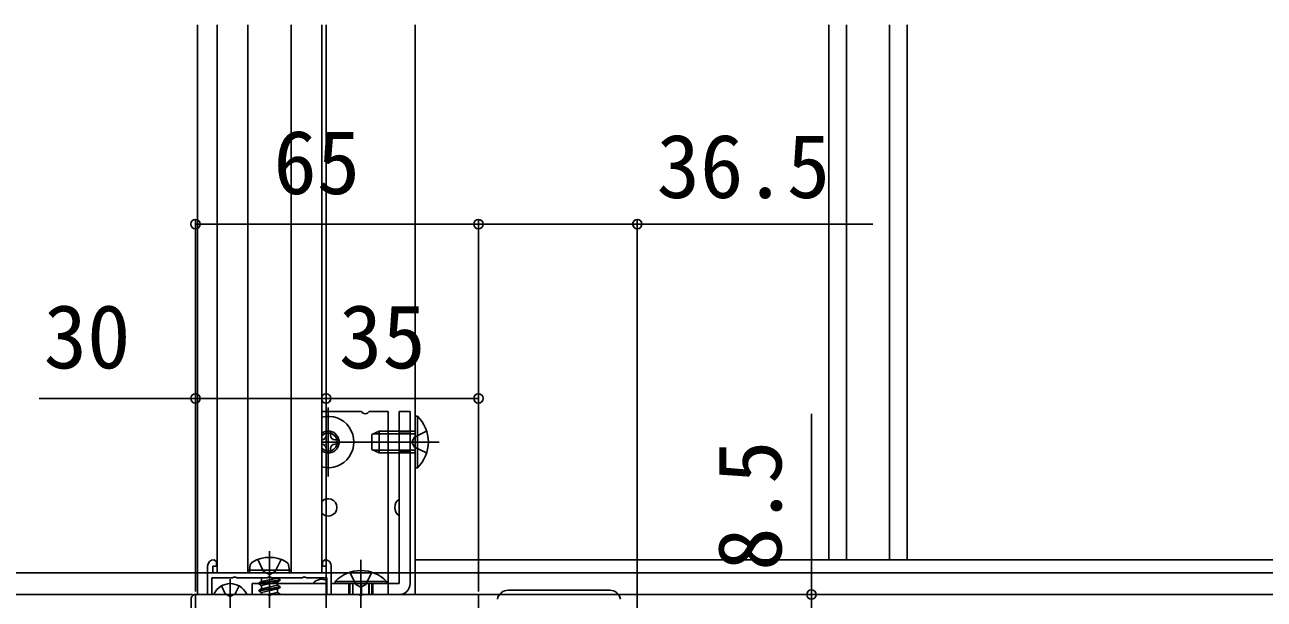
# Model space of a CAD drawing. Units: millimetres, scale not verified. Extents: x -875 to 875, y -1304 to 1296.
# Drawn here: x -692.2 to -407.5, y -814.9 to -683.1 of the extents above; entities that cross this region are included whole.
import ezdxf
from ezdxf.enums import TextEntityAlignment as Align

# ---------------------------------------------------------------- set-up
doc = ezdxf.new("R2010")
doc.units = ezdxf.units.MM
doc.header["$LTSCALE"] = 8
for name, color, linetype in [('0-3_YKK_11', 7, 'Continuous'), ('0-4_YKK_12', 2, 'Continuous'), ('0-5_YKK_13', 4, 'Continuous'), ('0-6_YKK_D', 6, 'Continuous')]:
    doc.layers.add(name, color=color, linetype=linetype)
doc.styles.add('ＭＳ ゴシック', font='')
doc.styles.get('ＭＳ ゴシック').set_extended_font_data('MS Gothic')

msp = doc.modelspace()

# ---------------------------------------------------------------- linework, layer by layer
at = {"layer": '0-3_YKK_11'}
for points in [[(-621.827, -807.322), (-621.827, -813.822), (-622.827, -813.822), (-622.827, -810.022), (-627.507, -810.022), (-627.767, -809.872), (-628.287, -809.872), (-628.547, -810.022), (-635.507, -810.022), (-635.767, -809.872), (-636.027, -809.722), (-636.287, -809.872), (-636.547, -810.022), (-643.507, -810.022), (-643.767, -809.872), (-644.287, -809.872), (-644.547, -810.022), (-649.227, -810.022), (-649.227, -813.822), (-650.227, -813.822), (-650.227, -807.322)], [(-649.027, -808.822), (-636.027, -808.822), (-623.027, -808.822), (-623.027, -807.322), (-623.827, -807.322), (-623.827, -806.322), (-623.327, -805.822)], [(-648.727, -805.822), (-648.227, -806.322), (-648.227, -807.322), (-649.027, -807.322), (-649.027, -808.822)], [(-588.028, -818.122), (-588.028, -813.822), (-614.57, -813.822), (-614.753, -813.942), (-615.303, -813.942), (-615.486, -813.822), (-635.57, -813.822), (-635.753, -813.942), (-636.303, -813.942), (-636.486, -813.822), (-644.57, -813.822), (-644.753, -813.942), (-645.303, -813.942), (-645.486, -813.822), (-653.028, -813.822), (-653.028, -816.822), (-652.728, -817.122)]]:
    msp.add_lwpolyline(points, dxfattribs=at)
for centre, start, end in [((-648.727, -807.322), 90.00001, 179.99999), ((-623.327, -807.322), 0.00001, 89.99999)]:
    msp.add_arc(centre, 1.5, start, end, dxfattribs=at)
at = {"layer": '0-4_YKK_12'}
for p, q in [((-648.027, -808.822), (-648.027, -683.08)), ((-641.028, -808.822), (-641.028, -683.08)), ((-631.027, -808.822), (-631.027, -683.08)), ((-624.027, -808.822), (-624.027, -683.08)), ((-623.028, -683.08), (-623.028, -805.852)), ((-623.027, -683.08), (-623.027, -805.852)), ((-602.527, -683.08), (-602.527, -813.822)), ((-507.528, -683.08), (-507.528, -805.822)), ((-503.471, -683.08), (-503.471, -805.822)), ((-493.585, -683.08), (-493.585, -805.822)), ((-489.528, -683.08), (-489.528, -805.822)), ((-622.527, -770.922), (-622.527, -786.722)), ((-597.027, -778.822), (-615.027, -778.822)), ((-623.027, -787.572), (-623.027, -796.072)), ((-636.027, -803.878), (-636.027, -824.951)), ((-623.028, -807.598), (-623.028, -1122.213)), ((-615.027, -805.822), (-615.027, -823.822)), ((-602.527, -805.822), (-45.528, -805.822)), ((807.193, -808.822), (-853.439, -808.822)), ((-648.027, -808.822), (-624.027, -808.822)), ((-645.028, -810.322), (-645.028, -824.475)), ((-623.027, -810.039), (-623.027, -1122.213)), ((-592.528, -813.822), (-583.196, -813.822)), ((-592.228, -813.822), (-583.196, -813.822)), ((-555.86, -813.822), (28.972, -813.822)), ((-555.86, -813.822), (28.972, -813.822))]:
    msp.add_line(p, q, dxfattribs=at)
msp.add_lwpolyline([(-602.527, -813.822), (-652.527, -813.822), (-652.527, -683.08)], dxfattribs=at)
at = {"layer": '0-5_YKK_13'}
for p, q in [((-624.027, -771.822), (-614.893, -771.822)), ((-613.161, -771.822), (-608.727, -771.822)), ((-608.727, -771.822), (-608.727, -811.322)), ((-603.727, -811.322), (-603.727, -771.822)), ((-602.018, -772.922), (-602.527, -772.922)), ((-602.527, -772.922), (-602.527, -784.722)), ((-612.527, -777.122), (-610.827, -776.322)), ((-612.527, -777.122), (-612.527, -780.522)), ((-602.527, -776.976), (-612.217, -776.976)), ((-603.727, -776.322), (-606.227, -776.322)), ((-603.727, -776.755), (-606.227, -776.755)), ((-624.027, -778.822), (-614.627, -778.822)), ((-621.027, -778.322), (-620.027, -778.322)), ((-612.527, -780.522), (-610.827, -781.322)), ((-602.527, -780.667), (-612.217, -780.667)), ((-602.527, -781.322), (-610.827, -781.322)), ((-603.727, -780.889), (-606.227, -780.889)), ((-603.727, -781.322), (-606.227, -781.322)), ((-640.631, -808.233), (-640.429, -807.086)), ((-631.422, -808.233), (-640.631, -808.233)), ((-640.631, -808.233), (-640.527, -808.822)), ((-631.422, -808.233), (-631.625, -807.086)), ((-631.422, -808.233), (-631.526, -808.822)), ((-631.526, -808.822), (-640.527, -808.822)), ((-640.027, -813.822), (-640.027, -811.322)), ((-640.027, -811.322), (-622.827, -811.322)), ((-638.499, -811.235), (-633.555, -810.411)), ((-633.555, -810.529), (-638.499, -811.352)), ((-638.499, -811.235), (-637.851, -810.861)), ((-638.499, -811.235), (-638.499, -811.352)), ((-638.499, -811.352), (-637.851, -811.726)), ((-637.949, -810.022), (-637.851, -810.078)), ((-637.851, -810.078), (-637.664, -810.022)), ((-634.202, -810.037), (-637.851, -810.861)), ((-637.851, -810.078), (-637.851, -810.861)), ((-634.202, -810.902), (-637.851, -811.726)), ((-634.202, -810.022), (-634.202, -810.037)), ((-633.555, -810.411), (-634.202, -810.037)), ((-633.555, -810.529), (-634.202, -810.902)), ((-634.202, -810.902), (-634.202, -811.685)), ((-633.555, -810.411), (-633.555, -810.529)), ((-621.827, -811.322), (-606.227, -811.322)), ((-620.927, -810.813), (-620.927, -811.322)), ((-620.927, -811.322), (-609.127, -811.322)), ((-617.777, -811.322), (-617.777, -813.822)), ((-617.527, -811.322), (-617.527, -813.822)), ((-616.873, -811.322), (-616.873, -813.822)), ((-614.893, -811.322), (-614.893, -813.822)), ((-613.181, -811.322), (-613.181, -813.822)), ((-613.161, -811.322), (-613.161, -813.822)), ((-612.527, -811.322), (-612.527, -813.822)), ((-612.277, -811.322), (-612.277, -813.822)), ((-608.727, -811.322), (-608.727, -813.822)), ((-593.028, -813.822), (-653.026, -813.822)), ((-641.432, -813.822), (-648.623, -813.822)), ((-647.078, -811.856), (-646.173, -813.671)), ((-645.028, -814.28), (-646.173, -813.671)), ((-645.028, -814.28), (-643.883, -813.671)), ((-642.978, -811.856), (-643.883, -813.671)), ((-640.027, -813.822), (-606.227, -813.822)), ((-638.499, -812.883), (-633.555, -812.059)), ((-633.555, -812.176), (-638.499, -813)), ((-638.499, -812.883), (-637.851, -812.509)), ((-638.499, -812.883), (-638.499, -813)), ((-638.499, -813), (-637.851, -813.374)), ((-634.202, -811.685), (-637.851, -812.509)), ((-637.851, -811.726), (-637.851, -812.509)), ((-637.851, -813.374), (-637.851, -813.822)), ((-634.202, -813.333), (-636.418, -813.833)), ((-636.044, -814.121), (-635.914, -814.1)), ((-634.246, -813.822), (-633.555, -813.707)), ((-633.555, -812.059), (-634.202, -811.685)), ((-634.202, -812.55), (-634.202, -813.333)), ((-633.555, -813.707), (-634.202, -813.333)), ((-633.555, -812.059), (-633.555, -812.176)), ((-633.555, -813.707), (-633.555, -813.824)), ((-581.196, -812.822), (-557.86, -812.822)), ((-654.028, -814.822), (-654.028, -978.824))]:
    msp.add_line(p, q, dxfattribs=at)
for points in [[(-603.727, -771.822), (-606.227, -771.822), (-606.227, -811.322)], [(-602.018, -772.922), (-602.018, -784.722), (-602.527, -784.722)], [(-623.027, -777.322), (-623.027, -776.322), (-622.027, -776.322), (-622.027, -777.322)], [(-602.527, -776.322), (-610.827, -776.322), (-610.827, -781.322)], [(-599.916, -776.322), (-602.694, -777.677), (-603.303, -778.822)], [(-620.027, -778.322), (-620.027, -779.322), (-621.027, -779.322)], [(-599.916, -781.322), (-602.694, -779.967), (-603.303, -778.822)], [(-622.027, -780.322), (-622.027, -781.322), (-623.027, -781.322), (-623.027, -780.322)], [(-638.734, -805.786), (-637.375, -808.512), (-636.027, -809.229)], [(-633.32, -805.786), (-634.679, -808.512), (-636.027, -809.229)], [(-620.927, -810.813), (-609.127, -810.813), (-609.127, -811.322)], [(-617.527, -808.711), (-616.172, -811.489), (-615.027, -812.098)], [(-612.527, -808.711), (-613.882, -811.489), (-615.027, -812.098)], [(-633.555, -812.176), (-634.202, -812.55), (-637.851, -813.374)]]:
    msp.add_lwpolyline(points, dxfattribs=at)
for centre, radius, start, end in [((-622.527, -778.822), 5.9, 255.27147, 104.72853), ((-614.027, -771.322), 1, 210, 330), ((-607.759, -778.822), 8.232, 314.2189, 45.7811), ((-622.527, -778.822), 2.5, 233.12971, 126.87029), ((-622.527, -778.822), 2.067, 223.47322, 136.52678), ((-624.027, -777.322), 1, 270, 0), ((-624.027, -780.322), 1, 0, 90), ((-621.027, -777.322), 1, 180, 270), ((-621.027, -780.322), 1, 90, 180), ((-622.527, -793.822), 2, 221.40903, 138.59097), ((-604.727, -793.822), 2.5, 126.8699, 233.1301), ((-636.027, -812.941), 7.651, 59.36409, 120.63591), ((-639.386, -807.27), 1.059, 120.63591, 170), ((-632.668, -807.27), 1.059, 10, 59.36409), ((-615.027, -816.554), 8.232, 44.2189, 135.7811), ((-645.028, -815.522), 4.2, 27.28096, 152.71904), ((-624.027, -812.822), 2.5, 61.31504, 143.1301), ((-606.227, -811.322), 2.5, 270, 0), ((-648.623, -813.667), 0.154, 152.71904, 270), ((-641.432, -813.667), 0.154, 270, 27.28096), ((-581.196, -815.322), 2.5, 90, 170), ((-557.86, -815.322), 2.5, 10, 90)]:
    msp.add_arc(centre, radius, start, end, dxfattribs=at)
msp.add_ellipse((-653.026, -814.822), major_axis=(1.002, 0), ratio=0.998135, start_param=1.5707963, end_param=3.1415927, dxfattribs=at)
at = {"layer": '0-6_YKK_D'}
for p, q in [((-653.028, -813.122), (-653.028, -727.822)), ((-653.028, -728.822), (-588.028, -728.822)), ((-588.028, -813.122), (-588.028, -727.822)), ((-588.028, -813.122), (-588.028, -727.822)), ((-551.528, -822.322), (-551.528, -727.822)), ((-653.028, -813.122), (-653.028, -767.822)), ((-623.028, -812.822), (-623.028, -767.822)), ((-623.027, -812.822), (-623.027, -767.822)), ((-588.028, -813.122), (-588.028, -767.822)), ((-623.027, -768.822), (-588.028, -768.822)), ((-653.728, -813.822), (-750.027, -813.822)), ((-587.328, -813.822), (-510.528, -813.822))]:
    msp.add_line(p, q, dxfattribs=at)
for points in [[(-588.028, -728.822), (-551.528, -728.822), (-497.437, -728.822)], [(-623.028, -768.822), (-653.028, -768.822), (-688.919, -768.822)], [(-511.528, -822.322), (-511.528, -813.822), (-511.528, -772.363)]]:
    msp.add_lwpolyline(points, dxfattribs=at)
for centre in [(-653.028, -728.822), (-588.028, -728.822), (-588.028, -728.822), (-551.528, -728.822), (-653.028, -768.822), (-623.028, -768.822), (-623.027, -768.822), (-588.028, -768.822), (-511.528, -813.822)]:
    msp.add_circle(centre, 1.075, dxfattribs=at)

# ---------------------------------------------------------------- texts
at = {"layer": '0-6_YKK_D', "style": 'ＭＳ ゴシック'}
for s, p in [('65', (-635.13, -726.322)), ('36.5', (-547.105, -727.222)), ('30', (-687.896, -766.322)), ('35', (-620.073, -766.322))]:
    msp.add_text(s, height=14.66, dxfattribs=at).set_placement(p, align=Align.BOTTOM_LEFT)
msp.add_text('8.5', height=14.66, rotation=90, dxfattribs=at).set_placement((-514.028, -808.385), align=Align.BOTTOM_LEFT)

doc.saveas('drawing.dxf')
